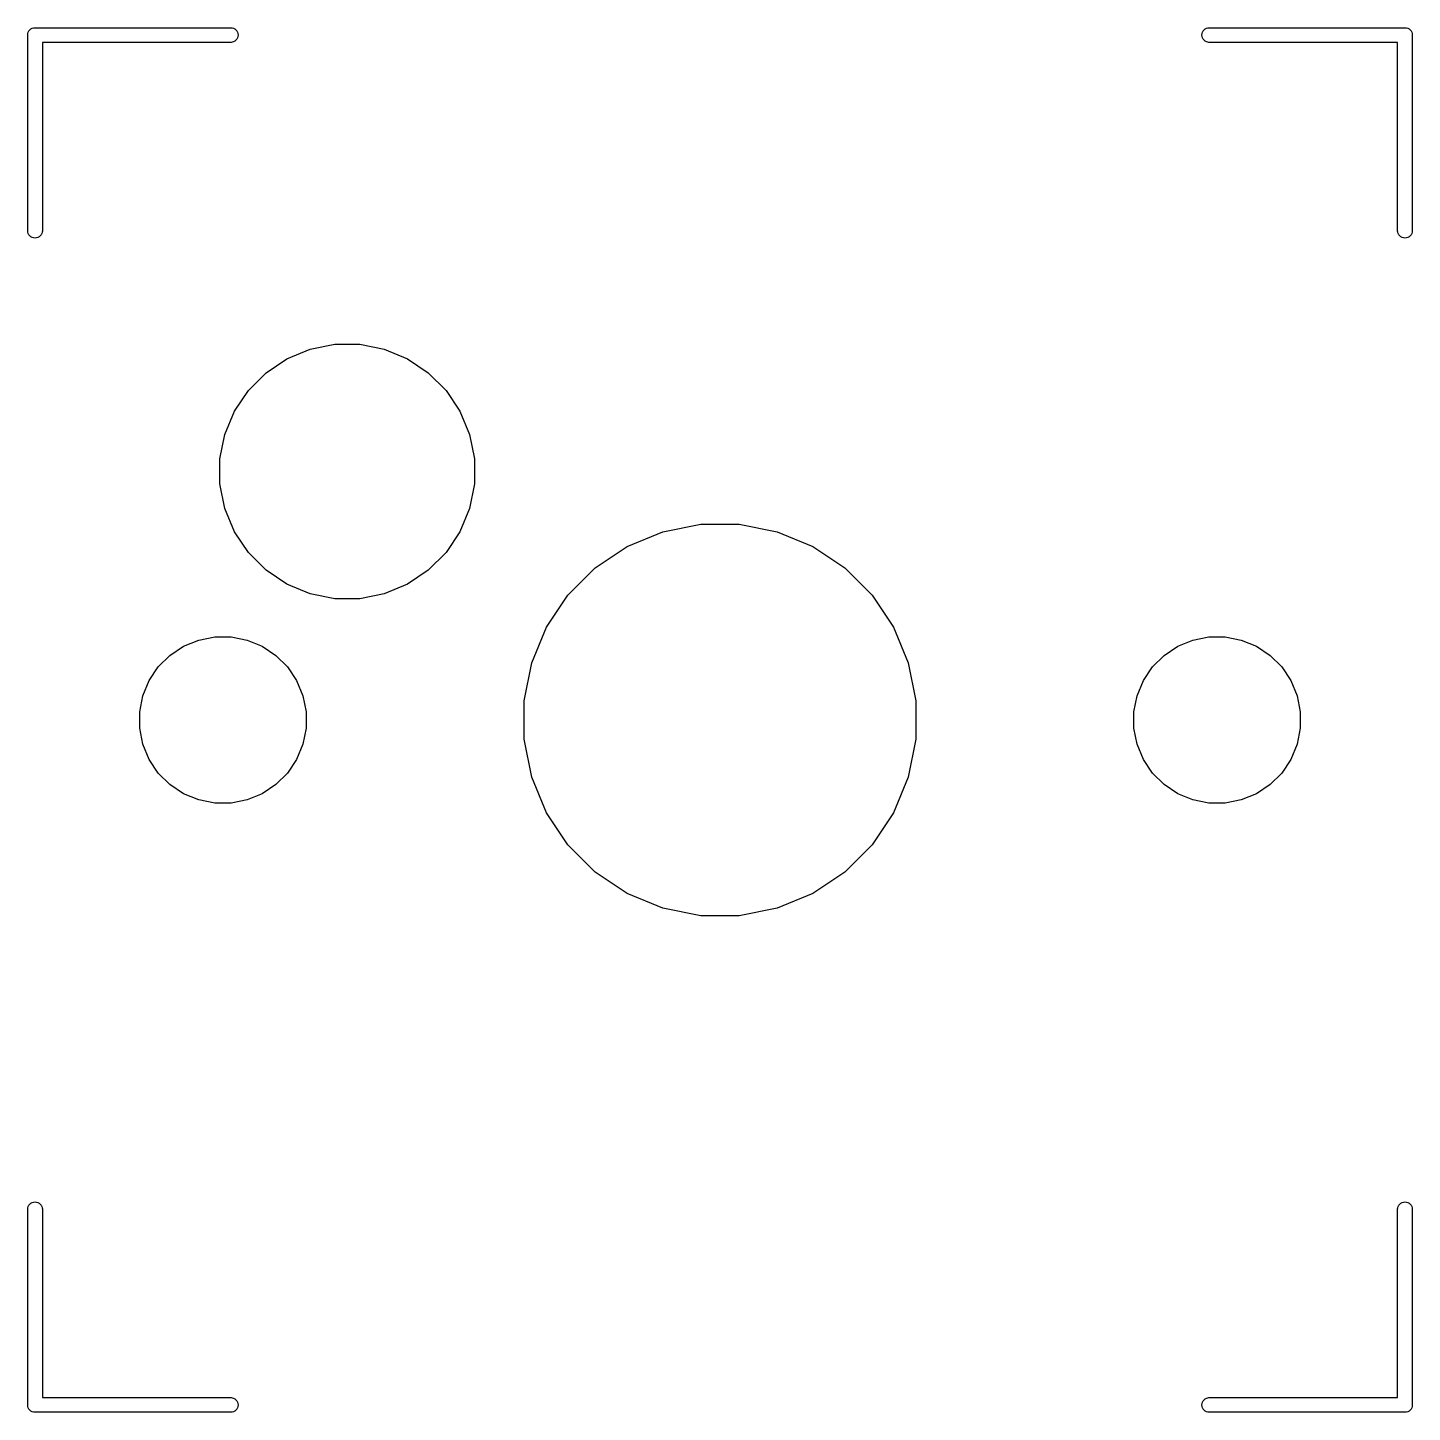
# Model space of a CAD drawing. Extents: x -0.6 to 16.4, y -5.6 to -1.9.
# Drawn here: x -0.06 to 0.497, y -2.591 to -2.034 of the extents above; entities that cross this region are included whole.
import ezdxf

# ---------------------------------------------------------------- set-up
doc = ezdxf.new("R2010")
doc.units = 0
doc.header["$MEASUREMENT"] = 0
doc.layers.add('BLACK', color=7, linetype='CONTINUOUS')

msp = doc.modelspace()

# ---------------------------------------------------------------- linework, layer by layer
at = {"layer": 'BLACK', "linetype": 'CONTINUOUS'}
for p, q in [((-0.059808, -2.03691), (-0.059751, -2.03633)), ((-0.059793, -2.03705), (-0.059808, -2.03691)), ((-0.059793, -2.11579), (-0.059793, -2.03705)), ((-0.059751, -2.03633), (-0.059582, -2.03577)), ((-0.059582, -2.03577), (-0.059307, -2.03526)), ((-0.059307, -2.03526), (-0.058938, -2.03481)), ((-0.058938, -2.03481), (-0.058489, -2.03444)), ((-0.058489, -2.03444), (-0.057976, -2.03417)), ((-0.057976, -2.03417), (-0.057419, -2.034)), ((-0.057419, -2.034), (-0.056985, -2.03396)), ((-0.056985, -2.03396), (-0.056841, -2.03394)), ((-0.056841, -2.03394), (-0.056696, -2.03396)), ((-0.056696, -2.03396), (0.022044, -2.03396)), ((0.022044, -2.03396), (0.022478, -2.034)), ((0.022478, -2.034), (0.023035, -2.03417)), ((0.023035, -2.03417), (0.023548, -2.03444)), ((0.023548, -2.03444), (0.023998, -2.03481)), ((0.023998, -2.03901), (0.023548, -2.03938)), ((0.023998, -2.03481), (0.024367, -2.03526)), ((0.024367, -2.03856), (0.023998, -2.03901)), ((0.024367, -2.03526), (0.024641, -2.03577)), ((0.024641, -2.03804), (0.024367, -2.03856)), ((0.024641, -2.03577), (0.02481, -2.03633)), ((0.02481, -2.03749), (0.024641, -2.03804)), ((0.02481, -2.03633), (0.024867, -2.03691)), ((0.024867, -2.03691), (0.02481, -2.03749)), ((0.412633, -2.03691), (0.41269, -2.03633)), ((0.41269, -2.03749), (0.412633, -2.03691)), ((0.41269, -2.03633), (0.412859, -2.03577)), ((0.412859, -2.03804), (0.41269, -2.03749)), ((0.412859, -2.03577), (0.413133, -2.03526)), ((0.413133, -2.03856), (0.412859, -2.03804)), ((0.413133, -2.03526), (0.413502, -2.03481)), ((0.413502, -2.03901), (0.413133, -2.03856)), ((0.413502, -2.03481), (0.413952, -2.03444)), ((0.413952, -2.03938), (0.413502, -2.03901)), ((0.413952, -2.03444), (0.414465, -2.03417)), ((0.414465, -2.03417), (0.415022, -2.034)), ((0.415022, -2.034), (0.415456, -2.03396)), ((0.415456, -2.03396), (0.494196, -2.03396)), ((0.494196, -2.03396), (0.494341, -2.03394)), ((0.494341, -2.03394), (0.494485, -2.03396)), ((0.494485, -2.03396), (0.494919, -2.034)), ((0.494919, -2.034), (0.495476, -2.03417)), ((0.495476, -2.03417), (0.495989, -2.03444)), ((0.495989, -2.03444), (0.496439, -2.03481)), ((0.496439, -2.03481), (0.496808, -2.03526)), ((0.496808, -2.03526), (0.497082, -2.03577)), ((0.497082, -2.03577), (0.497251, -2.03633)), ((0.497251, -2.03633), (0.497308, -2.03691)), ((0.497308, -2.03691), (0.497293, -2.03705)), ((0.497293, -2.03705), (0.497293, -2.11579)), ((0.022044, -2.03986), (-0.053888, -2.03986)), ((-0.053888, -2.03986), (-0.053888, -2.11579)), ((0.022478, -2.03982), (0.022044, -2.03986)), ((0.023035, -2.03965), (0.022478, -2.03982)), ((0.023548, -2.03938), (0.023035, -2.03965)), ((0.414465, -2.03965), (0.413952, -2.03938)), ((0.415022, -2.03982), (0.414465, -2.03965)), ((0.415456, -2.03986), (0.415022, -2.03982)), ((0.491388, -2.03986), (0.415456, -2.03986)), ((0.491388, -2.11579), (0.491388, -2.03986)), ((-0.05975, -2.11623), (-0.059793, -2.11579)), ((-0.059582, -2.11679), (-0.05975, -2.11623)), ((-0.059307, -2.1173), (-0.059582, -2.11679)), ((-0.054099, -2.11679), (-0.054374, -2.1173)), ((-0.053931, -2.11623), (-0.054099, -2.11679)), ((-0.053888, -2.11579), (-0.053931, -2.11623)), ((0.491431, -2.11623), (0.491388, -2.11579)), ((0.491599, -2.11679), (0.491431, -2.11623)), ((0.491874, -2.1173), (0.491599, -2.11679)), ((0.497082, -2.11679), (0.496808, -2.1173)), ((0.497251, -2.11623), (0.497082, -2.11679)), ((0.497293, -2.11579), (0.497251, -2.11623)), ((-0.058938, -2.11775), (-0.059307, -2.1173)), ((-0.058489, -2.11812), (-0.058938, -2.11775)), ((-0.057976, -2.11839), (-0.058489, -2.11812)), ((-0.057419, -2.11856), (-0.057976, -2.11839)), ((-0.056841, -2.11862), (-0.057419, -2.11856)), ((-0.056262, -2.11856), (-0.056841, -2.11862)), ((-0.055705, -2.11839), (-0.056262, -2.11856)), ((-0.055192, -2.11812), (-0.055705, -2.11839)), ((-0.054743, -2.11775), (-0.055192, -2.11812)), ((-0.054374, -2.1173), (-0.054743, -2.11775)), ((0.492243, -2.11775), (0.491874, -2.1173)), ((0.492692, -2.11812), (0.492243, -2.11775)), ((0.493205, -2.11839), (0.492692, -2.11812)), ((0.493762, -2.11856), (0.493205, -2.11839)), ((0.494341, -2.11862), (0.493762, -2.11856)), ((0.494919, -2.11856), (0.494341, -2.11862)), ((0.495476, -2.11839), (0.494919, -2.11856)), ((0.495989, -2.11812), (0.495476, -2.11839)), ((0.496439, -2.11775), (0.495989, -2.11812)), ((0.496808, -2.1173), (0.496439, -2.11775)), ((0.053821, -2.16329), (0.063709, -2.16132)), ((0.063709, -2.16132), (0.073791, -2.16132)), ((0.073791, -2.16132), (0.083679, -2.16329)), ((0.036124, -2.17275), (0.044507, -2.16714)), ((0.044507, -2.16714), (0.053821, -2.16329)), ((0.083679, -2.16329), (0.092993, -2.16714)), ((0.092993, -2.16714), (0.101376, -2.17275)), ((0.028995, -2.17987), (0.036124, -2.17275)), ((0.101376, -2.17275), (0.108505, -2.17987)), ((0.023394, -2.18826), (0.028995, -2.17987)), ((0.108505, -2.17987), (0.114106, -2.18826)), ((0.019536, -2.19757), (0.023394, -2.18826)), ((0.114106, -2.18826), (0.117964, -2.19757)), ((0.017569, -2.20746), (0.019536, -2.19757)), ((0.117964, -2.19757), (0.119931, -2.20746)), ((0.017569, -2.21754), (0.017569, -2.20746)), ((0.119931, -2.20746), (0.119931, -2.21754)), ((0.019536, -2.22743), (0.017569, -2.21754)), ((0.119931, -2.21754), (0.117964, -2.22743)), ((0.023394, -2.23674), (0.019536, -2.22743)), ((0.117964, -2.22743), (0.114106, -2.23674)), ((0.195782, -2.23679), (0.210995, -2.23376)), ((0.210995, -2.23376), (0.226505, -2.23376)), ((0.226505, -2.23376), (0.241718, -2.23679)), ((0.028995, -2.24513), (0.023394, -2.23674)), ((0.114106, -2.23674), (0.108505, -2.24513)), ((0.181453, -2.24272), (0.195782, -2.23679)), ((0.241718, -2.23679), (0.256047, -2.24272)), ((0.036124, -2.25225), (0.028995, -2.24513)), ((0.108505, -2.24513), (0.101376, -2.25225)), ((0.168556, -2.25134), (0.181453, -2.24272)), ((0.256047, -2.24272), (0.268944, -2.25134)), ((0.044507, -2.25786), (0.036124, -2.25225)), ((0.101376, -2.25225), (0.092993, -2.25786)), ((0.157589, -2.26231), (0.168556, -2.25134)), ((0.268944, -2.25134), (0.279911, -2.26231)), ((0.053821, -2.26171), (0.044507, -2.25786)), ((0.063709, -2.26368), (0.053821, -2.26171)), ((0.083679, -2.26171), (0.073791, -2.26368)), ((0.092993, -2.25786), (0.083679, -2.26171)), ((0.073791, -2.26368), (0.063709, -2.26368)), ((0.148971, -2.2752), (0.157589, -2.26231)), ((0.279911, -2.26231), (0.288529, -2.2752)), ((0.143036, -2.28953), (0.148971, -2.2752)), ((0.288529, -2.2752), (0.294464, -2.28953)), ((-0.002582, -2.28651), (0.002899, -2.28284)), ((0.002899, -2.28284), (0.008989, -2.28032)), ((0.008989, -2.28032), (0.015454, -2.27904)), ((0.015454, -2.27904), (0.022046, -2.27904)), ((0.022046, -2.27904), (0.028511, -2.28032)), ((0.028511, -2.28032), (0.034601, -2.28284)), ((0.034601, -2.28284), (0.040082, -2.28651)), ((0.397418, -2.28651), (0.402899, -2.28284)), ((0.402899, -2.28284), (0.408989, -2.28032)), ((0.408989, -2.28032), (0.415454, -2.27904)), ((0.415454, -2.27904), (0.422046, -2.27904)), ((0.422046, -2.27904), (0.428511, -2.28032)), ((0.428511, -2.28032), (0.434601, -2.28284)), ((0.434601, -2.28284), (0.440082, -2.28651)), ((-0.007244, -2.29117), (-0.002582, -2.28651)), ((0.040082, -2.28651), (0.044744, -2.29117)), ((0.14001, -2.30474), (0.143036, -2.28953)), ((0.294464, -2.28953), (0.29749, -2.30474)), ((0.392756, -2.29117), (0.397418, -2.28651)), ((0.440082, -2.28651), (0.444744, -2.29117)), ((-0.010906, -2.29665), (-0.007244, -2.29117)), ((0.044744, -2.29117), (0.048406, -2.29665)), ((0.389094, -2.29665), (0.392756, -2.29117)), ((0.444744, -2.29117), (0.448406, -2.29665)), ((-0.013428, -2.30274), (-0.010906, -2.29665)), ((0.048406, -2.29665), (0.050929, -2.30274)), ((0.386571, -2.30274), (0.389094, -2.29665)), ((0.448406, -2.29665), (0.450929, -2.30274)), ((-0.014715, -2.3092), (-0.013428, -2.30274)), ((0.050929, -2.30274), (0.052215, -2.3092)), ((0.14001, -2.32026), (0.14001, -2.30474)), ((0.29749, -2.30474), (0.29749, -2.32026)), ((0.385285, -2.3092), (0.386571, -2.30274)), ((0.450929, -2.30274), (0.452215, -2.3092)), ((-0.014715, -2.3158), (-0.014715, -2.3092)), ((0.052215, -2.3092), (0.052215, -2.3158)), ((0.385285, -2.3158), (0.385285, -2.3092)), ((0.452215, -2.3092), (0.452215, -2.3158)), ((-0.013428, -2.32226), (-0.014715, -2.3158)), ((0.052215, -2.3158), (0.050929, -2.32226)), ((0.386571, -2.32226), (0.385285, -2.3158)), ((0.452215, -2.3158), (0.450929, -2.32226)), ((-0.010906, -2.32835), (-0.013428, -2.32226)), ((0.050929, -2.32226), (0.048406, -2.32835)), ((0.143036, -2.33547), (0.14001, -2.32026)), ((0.29749, -2.32026), (0.294464, -2.33547)), ((0.389094, -2.32835), (0.386571, -2.32226)), ((0.450929, -2.32226), (0.448406, -2.32835)), ((-0.007244, -2.33383), (-0.010906, -2.32835)), ((0.048406, -2.32835), (0.044744, -2.33383)), ((0.392756, -2.33383), (0.389094, -2.32835)), ((0.448406, -2.32835), (0.444744, -2.33383)), ((-0.002582, -2.33849), (-0.007244, -2.33383)), ((0.044744, -2.33383), (0.040082, -2.33849)), ((0.397418, -2.33849), (0.392756, -2.33383)), ((0.444744, -2.33383), (0.440082, -2.33849)), ((0.002899, -2.34216), (-0.002582, -2.33849)), ((0.040082, -2.33849), (0.034601, -2.34216)), ((0.148971, -2.3498), (0.143036, -2.33547)), ((0.294464, -2.33547), (0.288529, -2.3498)), ((0.402899, -2.34216), (0.397418, -2.33849)), ((0.440082, -2.33849), (0.434601, -2.34216)), ((0.008989, -2.34468), (0.002899, -2.34216)), ((0.015454, -2.34596), (0.008989, -2.34468)), ((0.028511, -2.34468), (0.022046, -2.34596)), ((0.034601, -2.34216), (0.028511, -2.34468)), ((0.408989, -2.34468), (0.402899, -2.34216)), ((0.415454, -2.34596), (0.408989, -2.34468)), ((0.428511, -2.34468), (0.422046, -2.34596)), ((0.434601, -2.34216), (0.428511, -2.34468)), ((0.022046, -2.34596), (0.015454, -2.34596)), ((0.157589, -2.36269), (0.148971, -2.3498)), ((0.288529, -2.3498), (0.279911, -2.36269)), ((0.422046, -2.34596), (0.415454, -2.34596)), ((0.168556, -2.37366), (0.157589, -2.36269)), ((0.279911, -2.36269), (0.268944, -2.37366)), ((0.181453, -2.38228), (0.168556, -2.37366)), ((0.268944, -2.37366), (0.256047, -2.38228)), ((0.195782, -2.38821), (0.181453, -2.38228)), ((0.256047, -2.38228), (0.241718, -2.38821)), ((0.210995, -2.39124), (0.195782, -2.38821)), ((0.241718, -2.38821), (0.226505, -2.39124)), ((0.226505, -2.39124), (0.210995, -2.39124)), ((-0.058938, -2.50725), (-0.058489, -2.50688)), ((-0.058489, -2.50688), (-0.057976, -2.50661)), ((-0.057976, -2.50661), (-0.057419, -2.50644)), ((-0.057419, -2.50644), (-0.056841, -2.50638)), ((-0.056841, -2.50638), (-0.056262, -2.50644)), ((-0.056262, -2.50644), (-0.055705, -2.50661)), ((-0.055705, -2.50661), (-0.055192, -2.50688)), ((-0.055192, -2.50688), (-0.054743, -2.50725)), ((0.492243, -2.50725), (0.492692, -2.50688)), ((0.492692, -2.50688), (0.493205, -2.50661)), ((0.493205, -2.50661), (0.493762, -2.50644)), ((0.493762, -2.50644), (0.494341, -2.50638)), ((0.494341, -2.50638), (0.494919, -2.50644)), ((0.494919, -2.50644), (0.495476, -2.50661)), ((0.495476, -2.50661), (0.495989, -2.50688)), ((0.495989, -2.50688), (0.496439, -2.50725)), ((-0.059793, -2.50921), (-0.059751, -2.50877)), ((-0.059793, -2.58795), (-0.059793, -2.50921)), ((-0.059751, -2.50877), (-0.059582, -2.50821)), ((-0.059582, -2.50821), (-0.059307, -2.5077)), ((-0.059307, -2.5077), (-0.058938, -2.50725)), ((-0.054743, -2.50725), (-0.054374, -2.5077)), ((-0.054374, -2.5077), (-0.054099, -2.50821)), ((-0.054099, -2.50821), (-0.053931, -2.50877)), ((-0.053931, -2.50877), (-0.053888, -2.50921)), ((-0.053888, -2.50921), (-0.053888, -2.58514)), ((0.491388, -2.50921), (0.491431, -2.50877)), ((0.491388, -2.58514), (0.491388, -2.50921)), ((0.491431, -2.50877), (0.491599, -2.50821)), ((0.491599, -2.50821), (0.491874, -2.5077)), ((0.491874, -2.5077), (0.492243, -2.50725)), ((0.496439, -2.50725), (0.496808, -2.5077)), ((0.496808, -2.5077), (0.497082, -2.50821)), ((0.497082, -2.50821), (0.497251, -2.50877)), ((0.497251, -2.50877), (0.497293, -2.50921)), ((0.497293, -2.50921), (0.497293, -2.58795)), ((-0.059808, -2.58809), (-0.059793, -2.58795)), ((-0.059751, -2.58867), (-0.059808, -2.58809)), ((-0.059582, -2.58923), (-0.059751, -2.58867)), ((-0.059307, -2.58974), (-0.059582, -2.58923)), ((-0.058938, -2.59019), (-0.059307, -2.58974)), ((-0.058489, -2.59056), (-0.058938, -2.59019)), ((-0.057976, -2.59083), (-0.058489, -2.59056)), ((-0.053888, -2.58514), (0.022044, -2.58514)), ((0.022044, -2.58514), (0.022478, -2.58518)), ((0.022478, -2.58518), (0.023035, -2.58535)), ((0.023035, -2.58535), (0.023548, -2.58562)), ((0.023548, -2.59056), (0.023035, -2.59083)), ((0.023548, -2.58562), (0.023998, -2.58599)), ((0.023998, -2.59019), (0.023548, -2.59056)), ((0.023998, -2.58599), (0.024367, -2.58644)), ((0.024367, -2.58974), (0.023998, -2.59019)), ((0.024367, -2.58644), (0.024641, -2.58696)), ((0.024641, -2.58923), (0.024367, -2.58974)), ((0.024641, -2.58696), (0.02481, -2.58751)), ((0.02481, -2.58867), (0.024641, -2.58923)), ((0.02481, -2.58751), (0.024867, -2.58809)), ((0.024867, -2.58809), (0.02481, -2.58867)), ((0.412633, -2.58809), (0.41269, -2.58751)), ((0.41269, -2.58867), (0.412633, -2.58809)), ((0.41269, -2.58751), (0.412859, -2.58696)), ((0.412859, -2.58923), (0.41269, -2.58867)), ((0.412859, -2.58696), (0.413133, -2.58644)), ((0.413133, -2.58974), (0.412859, -2.58923)), ((0.413133, -2.58644), (0.413502, -2.58599)), ((0.413502, -2.59019), (0.413133, -2.58974)), ((0.413502, -2.58599), (0.413952, -2.58562)), ((0.413952, -2.59056), (0.413502, -2.59019)), ((0.413952, -2.58562), (0.414465, -2.58535)), ((0.414465, -2.59083), (0.413952, -2.59056)), ((0.414465, -2.58535), (0.415022, -2.58518)), ((0.415022, -2.58518), (0.415456, -2.58514)), ((0.415456, -2.58514), (0.491388, -2.58514)), ((0.495989, -2.59056), (0.495476, -2.59083)), ((0.496439, -2.59019), (0.495989, -2.59056)), ((0.496808, -2.58974), (0.496439, -2.59019)), ((0.497082, -2.58923), (0.496808, -2.58974)), ((0.497251, -2.58867), (0.497082, -2.58923)), ((0.497308, -2.58809), (0.497251, -2.58867)), ((0.497293, -2.58795), (0.497308, -2.58809)), ((-0.057419, -2.591), (-0.057976, -2.59083)), ((-0.056985, -2.59104), (-0.057419, -2.591)), ((-0.056841, -2.59106), (-0.056985, -2.59104)), ((-0.056696, -2.59104), (-0.056841, -2.59106)), ((0.022044, -2.59104), (-0.056696, -2.59104)), ((0.022478, -2.591), (0.022044, -2.59104)), ((0.023035, -2.59083), (0.022478, -2.591)), ((0.415022, -2.591), (0.414465, -2.59083)), ((0.415456, -2.59104), (0.415022, -2.591)), ((0.494196, -2.59104), (0.415456, -2.59104)), ((0.494341, -2.59106), (0.494196, -2.59104)), ((0.494485, -2.59104), (0.494341, -2.59106)), ((0.494919, -2.591), (0.494485, -2.59104)), ((0.495476, -2.59083), (0.494919, -2.591))]:
    msp.add_line(p, q, dxfattribs=at)

doc.saveas('drawing.dxf')
